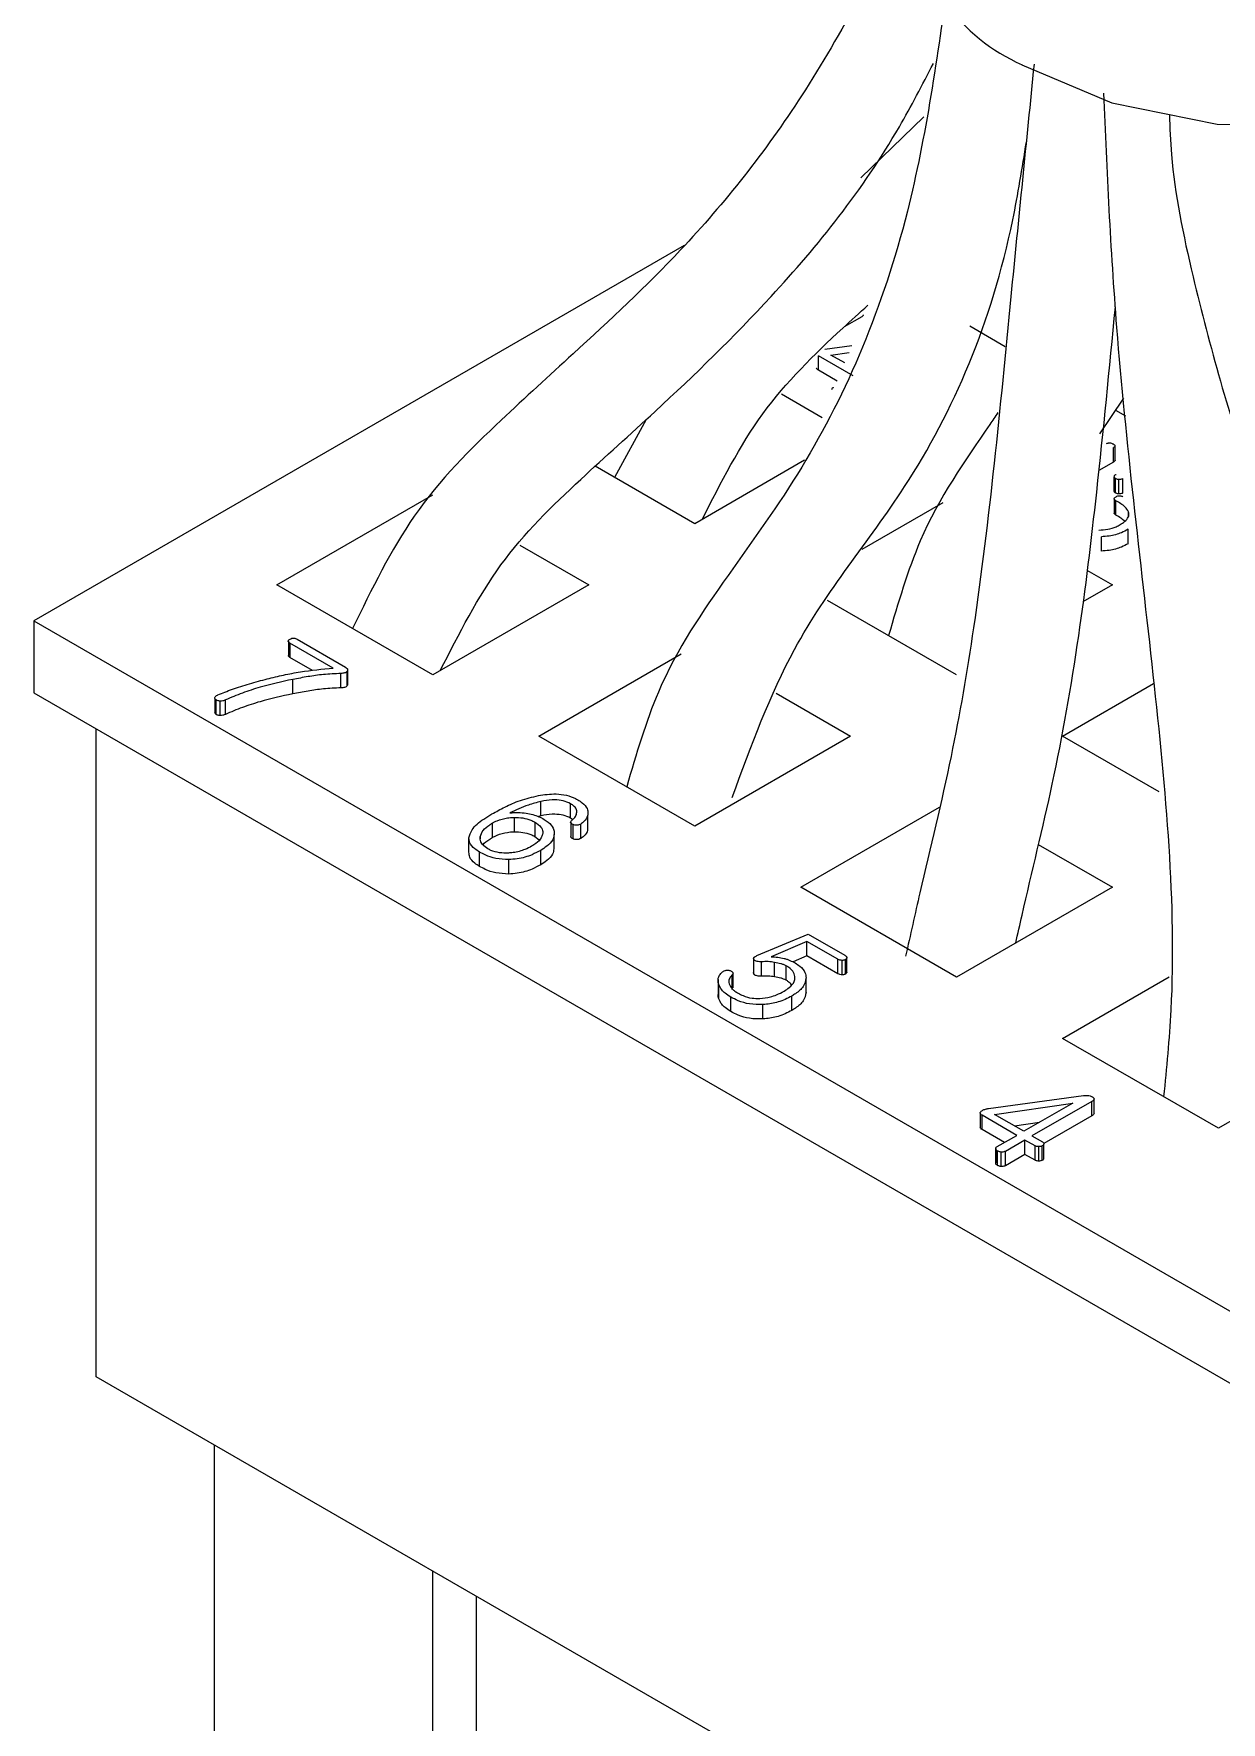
# Model space of a CAD drawing. Header units: millimetres. Extents: x 334 to 3694, y 0 to 2376.
# Drawn here: x 2481.21 to 2489.29, y 1188.96 to 1200.45 of the extents above; entities that cross this region are included whole.
import ezdxf

# ---------------------------------------------------------------- set-up
doc = ezdxf.new("R2010")
doc.units = ezdxf.units.MM
doc.header["$LTSCALE"] = 3
doc.layers.add('1_외형선', color=7, linetype='Continuous', lineweight=25)

msp = doc.modelspace()

# ---------------------------------------------------------------- linework, layer by layer
at = {"layer": '1_외형선'}
for p, q in [((2487.267, 1199.881), (2486.838, 1199.466)), ((2485.635, 1199.005), (2481.21, 1196.45)), ((2486.844, 1198.52), (2486.723, 1198.45)), ((2487.82, 1198.316), (2487.578, 1198.456)), ((2486.592, 1198.298), (2486.776, 1198.324)), ((2486.785, 1198.117), (2486.549, 1198.253)), ((2486.549, 1198.155), (2486.549, 1198.253)), ((2486.634, 1198.259), (2486.757, 1198.277)), ((2486.728, 1198.205), (2486.634, 1198.259)), ((2486.677, 1198.082), (2486.549, 1198.155)), ((2486.298, 1197.995), (2486.575, 1197.835)), ((2488.464, 1197.722), (2488.628, 1197.965)), ((2488.641, 1197.842), (2488.572, 1197.882)), ((2485.377, 1197.82), (2485.161, 1197.426)), ((2488.567, 1197.543), (2488.567, 1197.641)), ((2486.455, 1197.543), (2485.707, 1197.111)), ((2488.557, 1197.531), (2488.457, 1197.473)), ((2488.557, 1197.531), (2488.557, 1197.629)), ((2485.707, 1197.111), (2485.03, 1197.502)), ((2488.561, 1197.333), (2488.561, 1197.431)), ((2488.571, 1197.319), (2488.571, 1197.417)), ((2488.594, 1197.314), (2488.594, 1197.412)), ((2488.62, 1197.32), (2488.62, 1197.418)), ((2482.864, 1196.695), (2483.925, 1197.307)), ((2486.846, 1196.937), (2487.397, 1197.255)), ((2488.562, 1197.281), (2488.562, 1197.183)), ((2488.573, 1197.17), (2488.573, 1197.268)), ((2488.659, 1197.159), (2488.659, 1197.193)), ((2488.656, 1196.975), (2488.656, 1197.073)), ((2484.516, 1196.966), (2484.986, 1196.695)), ((2488.474, 1196.925), (2488.474, 1197.023)), ((2488.376, 1196.795), (2488.549, 1196.695)), ((2483.925, 1196.083), (2482.864, 1196.695)), ((2484.986, 1196.695), (2483.925, 1196.083)), ((2488.549, 1196.695), (2488.349, 1196.579)), ((2487.489, 1196.083), (2486.611, 1196.589)), ((2481.21, 1196.45), (2494.192, 1188.956)), ((2481.21, 1196.45), (2481.21, 1195.96)), ((2482.942, 1196.312), (2482.942, 1196.214)), ((2483.247, 1196.129), (2482.953, 1196.299)), ((2482.953, 1196.299), (2482.953, 1196.201)), ((2483.001, 1196.326), (2483.33, 1196.136)), ((2483.106, 1196.112), (2482.953, 1196.201)), ((2484.646, 1195.666), (2485.615, 1196.226)), ((2482.972, 1195.954), (2482.972, 1196.052)), ((2483.3, 1195.994), (2483.3, 1196.092)), ((2483.343, 1196.01), (2483.343, 1196.108)), ((2483.346, 1196.021), (2483.346, 1196.119)), ((2488.21, 1195.666), (2488.828, 1196.023)), ((2481.21, 1195.96), (2494.192, 1188.466)), ((2482.442, 1195.922), (2482.442, 1195.824)), ((2482.45, 1195.814), (2482.45, 1195.912)), ((2482.514, 1195.814), (2482.514, 1195.912)), ((2486.261, 1195.959), (2486.767, 1195.666)), ((2482.477, 1195.806), (2482.477, 1195.904)), ((2481.634, 1191.306), (2481.634, 1195.715)), ((2485.707, 1195.054), (2484.646, 1195.666)), ((2486.767, 1195.666), (2485.707, 1195.054)), ((2488.868, 1195.287), (2488.21, 1195.666)), ((2484.661, 1195.123), (2484.661, 1195.221)), ((2484.478, 1195.113), (2484.478, 1195.015)), ((2484.661, 1195.123), (2484.643, 1195.118)), ((2484.862, 1195.108), (2484.862, 1195.206)), ((2484.876, 1195.098), (2484.862, 1195.108)), ((2484.979, 1195.03), (2484.979, 1195.128)), ((2486.428, 1194.638), (2487.372, 1195.183)), ((2484.328, 1195.073), (2484.328, 1194.975)), ((2484.618, 1195.081), (2484.618, 1194.983)), ((2484.751, 1194.898), (2484.751, 1194.996)), ((2484.863, 1195.08), (2484.863, 1194.982)), ((2484.88, 1194.966), (2484.88, 1195.064)), ((2484.932, 1194.969), (2484.932, 1195.067)), ((2484.171, 1194.875), (2484.171, 1194.973)), ((2484.243, 1194.779), (2484.243, 1194.877)), ((2484.248, 1194.981), (2484.248, 1194.966)), ((2484.618, 1194.983), (2484.648, 1194.959)), ((2484.659, 1194.79), (2484.659, 1194.888)), ((2488.045, 1194.929), (2488.549, 1194.638)), ((2484.442, 1194.727), (2484.442, 1194.825)), ((2487.489, 1194.025), (2486.428, 1194.638)), ((2488.549, 1194.638), (2487.489, 1194.025)), ((2486.13, 1194.172), (2486.479, 1194.318)), ((2486.479, 1194.318), (2486.729, 1194.174)), ((2486.471, 1194.268), (2486.228, 1194.164)), ((2486.681, 1194.147), (2486.471, 1194.268)), ((2486.471, 1194.17), (2486.471, 1194.268)), ((2486.108, 1194.155), (2486.108, 1194.057)), ((2486.11, 1194.046), (2486.11, 1194.144)), ((2486.162, 1194.032), (2486.162, 1194.13)), ((2486.25, 1194.028), (2486.25, 1194.126)), ((2486.329, 1194.005), (2486.329, 1194.103)), ((2486.471, 1194.17), (2486.376, 1194.129)), ((2486.681, 1194.049), (2486.471, 1194.17)), ((2486.681, 1194.049), (2486.681, 1194.147)), ((2486.71, 1194.041), (2486.71, 1194.139)), ((2486.733, 1194.047), (2486.733, 1194.145)), ((2486.743, 1194.06), (2486.743, 1194.158)), ((2485.866, 1194.01), (2485.866, 1193.912)), ((2485.87, 1193.878), (2485.87, 1193.976)), ((2485.961, 1193.941), (2485.961, 1194.039)), ((2485.968, 1193.952), (2485.968, 1194.05)), ((2486.465, 1193.922), (2486.465, 1194.02)), ((2488.21, 1193.609), (2488.935, 1194.028)), ((2485.952, 1193.792), (2485.952, 1193.89)), ((2486.171, 1193.741), (2486.171, 1193.839)), ((2486.368, 1193.799), (2486.368, 1193.897)), ((2489.271, 1192.997), (2488.21, 1193.609)), ((2490.331, 1193.609), (2489.271, 1192.997)), ((2487.705, 1193.131), (2488.353, 1193.219)), ((2487.748, 1193.091), (2488.279, 1193.169)), ((2488.279, 1193.169), (2487.946, 1192.977)), ((2488.409, 1193.18), (2488.002, 1192.945)), ((2488.409, 1193.082), (2488.409, 1193.18)), ((2488.424, 1193.099), (2488.424, 1193.197)), ((2487.65, 1193.1), (2487.65, 1193.003)), ((2487.899, 1192.949), (2487.662, 1193.086)), ((2487.662, 1192.988), (2487.662, 1193.086)), ((2487.946, 1192.977), (2487.748, 1193.091)), ((2487.883, 1193.013), (2488.052, 1193.038)), ((2488.409, 1193.082), (2488.082, 1192.893)), ((2487.814, 1192.9), (2487.662, 1192.988)), ((2487.765, 1192.872), (2487.899, 1192.949)), ((2488.002, 1192.945), (2488.073, 1192.904)), ((2487.755, 1192.859), (2487.755, 1192.761)), ((2487.755, 1192.759), (2487.755, 1192.857)), ((2487.768, 1192.744), (2487.768, 1192.842)), ((2487.793, 1192.737), (2487.793, 1192.835)), ((2487.954, 1192.917), (2487.821, 1192.84)), ((2487.821, 1192.742), (2487.821, 1192.84)), ((2487.954, 1192.819), (2487.821, 1192.742)), ((2488.023, 1192.878), (2487.954, 1192.917)), ((2487.954, 1192.819), (2487.954, 1192.917)), ((2488.023, 1192.78), (2487.954, 1192.819)), ((2488.023, 1192.78), (2488.023, 1192.878)), ((2488.049, 1192.774), (2488.049, 1192.872)), ((2488.072, 1192.779), (2488.072, 1192.877)), ((2488.083, 1192.792), (2488.083, 1192.89)), ((2487.755, 1192.759), (2487.755, 1192.761)), ((2494.616, 1183.811), (2481.634, 1191.306)), ((2482.44, 1187.093), (2482.44, 1190.841)), ((2483.925, 1186.235), (2483.925, 1189.983)), ((2484.222, 1186.064), (2484.222, 1189.812))]:
    msp.add_line(p, q, dxfattribs=at)
at = {"layer": '1_외형선', "flags": 128}
msp.add_lwpolyline([(2487.934, 1200.235), (2488.546, 1199.975), (2489.263, 1199.83), (2490.023, 1199.813), (2490.757, 1199.927), (2491.401, 1200.16), (2491.896, 1200.493), (2492.2, 1200.895), (2492.287, 1201.276)], dxfattribs=at)
at = {"layer": '1_외형선'}
msp.add_arc((2488.433, 1201.381), 1.25, 184.8256, 246.4945, dxfattribs=at)
for points, knots in [([(2487.187, 1201.382), (2486.949, 1200.916), (2486.496, 1200.032), (2485.696, 1199.022), (2484.971, 1198.349), (2484.344, 1197.78), (2483.782, 1197.225), (2483.509, 1196.665), (2483.379, 1196.398)], [0, 0, 0, 0, 0.241516, 0.457859, 0.626031, 0.734392, 0.873063, 1, 1, 1, 1]), ([(2487.436, 1200.843), (2487.359, 1200.294), (2487.182, 1199.041), (2486.617, 1197.704), (2485.929, 1196.759), (2485.471, 1196.094), (2485.309, 1195.543), (2485.244, 1195.321)], [0, 0, 0, 0, 0.246502, 0.563104, 0.724847, 0.889199, 1, 1, 1, 1]), ([(2483.976, 1196.112), (2484.104, 1196.363), (2484.359, 1196.866), (2484.898, 1197.389), (2485.539, 1197.961), (2486.305, 1198.704), (2486.944, 1199.497), (2487.255, 1200.097), (2487.331, 1200.242)], [0, 0, 0, 0, 0.154518, 0.309937, 0.442477, 0.652996, 0.916011, 1, 1, 1, 1]), ([(2488.016, 1200.238), (2487.963, 1199.712), (2487.834, 1198.428), (2487.684, 1196.829), (2487.455, 1195.491), (2487.275, 1194.767), (2487.174, 1194.312), (2487.142, 1194.168)], [0, 0, 0, 0, 0.252403, 0.615653, 0.762782, 0.924807, 1, 1, 1, 1]), ([(2488.488, 1200.042), (2488.511, 1199.513), (2488.57, 1198.218), (2488.837, 1196.09), (2489.005, 1194.297), (2488.917, 1193.407), (2488.898, 1193.212)], [0, 0, 0, 0, 0.233553, 0.57183, 0.906008, 1, 1, 1, 1]), ([(2488.937, 1199.895), (2488.94, 1199.805), (2488.953, 1199.453), (2489.128, 1198.603), (2489.453, 1197.482), (2489.841, 1196.38), (2490.169, 1195.43), (2490.495, 1194.413), (2490.748, 1193.414), (2490.889, 1192.588), (2490.899, 1192.207), (2490.903, 1192.054)], [0, 0, 0, 0, 0.0366, 0.142814, 0.320492, 0.456093, 0.554542, 0.676671, 0.839426, 0.935448, 1, 1, 1, 1]), ([(2485.962, 1195.249), (2486.091, 1195.599), (2486.389, 1196.41), (2487.276, 1197.43), (2487.792, 1198.63), (2487.935, 1199.531), (2487.964, 1199.709)], [0, 0, 0, 0, 0.220471, 0.510006, 0.902856, 1, 1, 1, 1]), ([(2485.758, 1197.141), (2485.886, 1197.392), (2486.142, 1197.895), (2486.572, 1198.313), (2486.828, 1198.546), (2486.885, 1198.598)], [0, 0, 0, 0, 0.435525, 0.873586, 1, 1, 1, 1]), ([(2487.891, 1194.258), (2487.906, 1194.321), (2487.986, 1194.683), (2488.156, 1195.357), (2488.325, 1196.32), (2488.456, 1197.412), (2488.529, 1198.166), (2488.57, 1198.587)], [0, 0, 0, 0, 0.0456128, 0.2627835, 0.4987484, 0.7196622, 1, 1, 1, 1]), ([(2486.854, 1198.532), (2486.854, 1198.531), (2486.854, 1198.529), (2486.851, 1198.525), (2486.846, 1198.522), (2486.844, 1198.52)], [0, 0, 0, 0, 0.153963, 0.46666, 1, 1, 1, 1]), ([(2486.549, 1198.155), (2486.545, 1198.158), (2486.54, 1198.162), (2486.536, 1198.167), (2486.536, 1198.17), (2486.537, 1198.17)], [0, 0, 0, 0, 0.547009, 0.916492, 1, 1, 1, 1]), ([(2486.641, 1198.025), (2486.641, 1198.027), (2486.641, 1198.032), (2486.647, 1198.037), (2486.651, 1198.039), (2486.652, 1198.04)], [0, 0, 0, 0, 0.4485596, 0.8631336, 1, 1, 1, 1]), ([(2487.769, 1197.867), (2487.751, 1197.84), (2487.563, 1197.564), (2487.252, 1197.124), (2487.091, 1196.572), (2487.026, 1196.35)], [0, 0, 0, 0, 0.059292, 0.621188, 1, 1, 1, 1]), ([(2488.509, 1197.656), (2488.512, 1197.658), (2488.518, 1197.66), (2488.528, 1197.661), (2488.538, 1197.661), (2488.547, 1197.658), (2488.552, 1197.655), (2488.554, 1197.654)], [0, 0, 0, 0, 0.2458438, 0.4153728, 0.5853613, 0.8118568, 1, 1, 1, 1]), ([(2488.554, 1197.654), (2488.558, 1197.652), (2488.563, 1197.649), (2488.567, 1197.643), (2488.567, 1197.639), (2488.564, 1197.634), (2488.56, 1197.631), (2488.557, 1197.629)], [0, 0, 0, 0, 0.306176, 0.454042, 0.602385, 0.749345, 1, 1, 1, 1]), ([(2488.567, 1197.543), (2488.567, 1197.542), (2488.567, 1197.54), (2488.564, 1197.536), (2488.559, 1197.533), (2488.557, 1197.531)], [0, 0, 0, 0, 0.153963, 0.46666, 1, 1, 1, 1]), ([(2488.561, 1197.431), (2488.562, 1197.434), (2488.563, 1197.438), (2488.569, 1197.443), (2488.573, 1197.446), (2488.575, 1197.447)], [0, 0, 0, 0, 0.438794, 0.715138, 1, 1, 1, 1]), ([(2488.571, 1197.417), (2488.57, 1197.418), (2488.566, 1197.421), (2488.562, 1197.425), (2488.562, 1197.429), (2488.561, 1197.431)], [0, 0, 0, 0, 0.255398, 0.6368, 1, 1, 1, 1]), ([(2488.594, 1197.412), (2488.59, 1197.412), (2488.583, 1197.413), (2488.576, 1197.415), (2488.572, 1197.417), (2488.571, 1197.417)], [0, 0, 0, 0, 0.436065, 0.856638, 1, 1, 1, 1]), ([(2488.62, 1197.418), (2488.618, 1197.417), (2488.614, 1197.415), (2488.605, 1197.412), (2488.598, 1197.412), (2488.594, 1197.412)], [0, 0, 0, 0, 0.247453, 0.622764, 1, 1, 1, 1]), ([(2488.571, 1197.319), (2488.57, 1197.32), (2488.566, 1197.323), (2488.562, 1197.327), (2488.562, 1197.331), (2488.561, 1197.333)], [0, 0, 0, 0, 0.255398, 0.6368, 1, 1, 1, 1]), ([(2488.573, 1197.268), (2488.57, 1197.27), (2488.565, 1197.273), (2488.561, 1197.279), (2488.562, 1197.284), (2488.566, 1197.29), (2488.571, 1197.294), (2488.574, 1197.295)], [0, 0, 0, 0, 0.260518, 0.417811, 0.575884, 0.765748, 1, 1, 1, 1]), ([(2488.594, 1197.314), (2488.59, 1197.314), (2488.583, 1197.315), (2488.576, 1197.317), (2488.572, 1197.319), (2488.571, 1197.319)], [0, 0, 0, 0, 0.436065, 0.856638, 1, 1, 1, 1]), ([(2488.574, 1197.295), (2488.578, 1197.297), (2488.583, 1197.3), (2488.593, 1197.302), (2488.602, 1197.302), (2488.612, 1197.3), (2488.618, 1197.297), (2488.621, 1197.295)], [0, 0, 0, 0, 0.271639, 0.429137, 0.55805, 0.762822, 1, 1, 1, 1]), ([(2488.62, 1197.32), (2488.618, 1197.319), (2488.614, 1197.317), (2488.605, 1197.314), (2488.598, 1197.314), (2488.594, 1197.314)], [0, 0, 0, 0, 0.247453, 0.622764, 1, 1, 1, 1]), ([(2488.573, 1197.17), (2488.57, 1197.172), (2488.565, 1197.175), (2488.562, 1197.18), (2488.562, 1197.183), (2488.562, 1197.183)], [0, 0, 0, 0, 0.53574, 0.859203, 1, 1, 1, 1]), ([(2488.659, 1197.193), (2488.652, 1197.204), (2488.639, 1197.224), (2488.607, 1197.248), (2488.584, 1197.261), (2488.573, 1197.268)], [0, 0, 0, 0, 0.385988, 0.690584, 1, 1, 1, 1]), ([(2488.601, 1197.105), (2488.612, 1197.112), (2488.636, 1197.127), (2488.66, 1197.154), (2488.663, 1197.178), (2488.659, 1197.19), (2488.659, 1197.193)], [0, 0, 0, 0, 0.27626, 0.630867, 0.922757, 1, 1, 1, 1]), ([(2488.457, 1197.068), (2488.477, 1197.069), (2488.52, 1197.071), (2488.568, 1197.087), (2488.592, 1197.1), (2488.601, 1197.105)], [0, 0, 0, 0, 0.373916, 0.776672, 1, 1, 1, 1]), ([(2488.656, 1197.073), (2488.641, 1197.065), (2488.604, 1197.045), (2488.54, 1197.027), (2488.492, 1197.024), (2488.474, 1197.023)], [0, 0, 0, 0, 0.292866, 0.740456, 1, 1, 1, 1]), ([(2488.633, 1197.128), (2488.625, 1197.135), (2488.607, 1197.15), (2488.585, 1197.163), (2488.573, 1197.17)], [0, 0, 0, 0, 0.4850562, 1, 1, 1, 1]), ([(2488.656, 1196.975), (2488.641, 1196.967), (2488.604, 1196.947), (2488.54, 1196.929), (2488.492, 1196.926), (2488.474, 1196.925)], [0, 0, 0, 0, 0.2928665, 0.7404558, 1, 1, 1, 1]), ([(2482.953, 1196.299), (2482.95, 1196.301), (2482.945, 1196.304), (2482.941, 1196.31), (2482.942, 1196.315), (2482.946, 1196.321), (2482.951, 1196.325), (2482.954, 1196.326)], [0, 0, 0, 0, 0.260518, 0.417811, 0.575884, 0.765748, 1, 1, 1, 1]), ([(2482.954, 1196.326), (2482.958, 1196.328), (2482.963, 1196.331), (2482.973, 1196.333), (2482.982, 1196.333), (2482.992, 1196.331), (2482.998, 1196.328), (2483.001, 1196.326)], [0, 0, 0, 0, 0.271639, 0.429137, 0.55805, 0.762822, 1, 1, 1, 1]), ([(2482.953, 1196.201), (2482.95, 1196.203), (2482.945, 1196.206), (2482.942, 1196.211), (2482.942, 1196.214), (2482.942, 1196.214)], [0, 0, 0, 0, 0.53574, 0.859203, 1, 1, 1, 1]), ([(2483.33, 1196.136), (2483.334, 1196.133), (2483.342, 1196.128), (2483.346, 1196.12), (2483.345, 1196.113), (2483.344, 1196.109), (2483.343, 1196.108)], [0, 0, 0, 0, 0.382386, 0.630225, 0.87977, 1, 1, 1, 1]), ([(2482.462, 1195.946), (2482.494, 1195.959), (2482.563, 1195.987), (2482.677, 1196.023), (2482.758, 1196.045), (2482.798, 1196.055)], [0, 0, 0, 0, 0.310365, 0.654347, 1, 1, 1, 1]), ([(2482.972, 1196.052), (2482.897, 1196.035), (2482.779, 1196.009), (2482.627, 1195.96), (2482.552, 1195.928), (2482.514, 1195.912)], [0, 0, 0, 0, 0.4615869, 0.7295445, 1, 1, 1, 1]), ([(2482.798, 1196.055), (2482.835, 1196.064), (2482.909, 1196.082), (2483.057, 1196.111), (2483.172, 1196.122), (2483.247, 1196.129)], [0, 0, 0, 0, 0.2563772, 0.5128605, 1, 1, 1, 1]), ([(2483.3, 1196.092), (2483.26, 1196.09), (2483.184, 1196.087), (2483.075, 1196.071), (2483.007, 1196.058), (2482.972, 1196.052)], [0, 0, 0, 0, 0.357815, 0.677946, 1, 1, 1, 1]), ([(2483.343, 1196.108), (2483.341, 1196.105), (2483.337, 1196.1), (2483.325, 1196.095), (2483.313, 1196.093), (2483.304, 1196.092), (2483.3, 1196.092)], [0, 0, 0, 0, 0.290201, 0.534094, 0.776631, 1, 1, 1, 1]), ([(2483.345, 1196.021), (2483.345, 1196.019), (2483.345, 1196.015), (2483.344, 1196.011), (2483.343, 1196.01)], [0, 0, 0, 0, 0.667968, 1, 1, 1, 1]), ([(2482.45, 1195.912), (2482.449, 1195.913), (2482.445, 1195.916), (2482.441, 1195.921), (2482.442, 1195.926), (2482.442, 1195.928)], [0, 0, 0, 0, 0.254205, 0.616821, 1, 1, 1, 1]), ([(2482.442, 1195.928), (2482.444, 1195.931), (2482.446, 1195.938), (2482.456, 1195.943), (2482.461, 1195.945), (2482.462, 1195.946)], [0, 0, 0, 0, 0.481511, 0.921406, 1, 1, 1, 1]), ([(2482.477, 1195.904), (2482.474, 1195.904), (2482.468, 1195.905), (2482.458, 1195.907), (2482.453, 1195.91), (2482.45, 1195.912)], [0, 0, 0, 0, 0.252923, 0.629574, 1, 1, 1, 1]), ([(2482.514, 1195.912), (2482.511, 1195.911), (2482.506, 1195.908), (2482.494, 1195.905), (2482.484, 1195.904), (2482.478, 1195.904), (2482.477, 1195.904)], [0, 0, 0, 0, 0.252427, 0.503971, 0.933691, 1, 1, 1, 1]), ([(2482.972, 1195.954), (2482.897, 1195.937), (2482.779, 1195.911), (2482.627, 1195.862), (2482.552, 1195.83), (2482.514, 1195.814)], [0, 0, 0, 0, 0.4615869, 0.7295445, 1, 1, 1, 1]), ([(2483.3, 1195.994), (2483.26, 1195.992), (2483.184, 1195.989), (2483.075, 1195.973), (2483.007, 1195.96), (2482.972, 1195.954)], [0, 0, 0, 0, 0.357815, 0.677946, 1, 1, 1, 1]), ([(2483.343, 1196.01), (2483.341, 1196.008), (2483.337, 1196.002), (2483.325, 1195.997), (2483.313, 1195.995), (2483.304, 1195.994), (2483.3, 1195.994)], [0, 0, 0, 0, 0.290201, 0.534094, 0.776631, 1, 1, 1, 1]), ([(2482.45, 1195.814), (2482.449, 1195.815), (2482.445, 1195.818), (2482.442, 1195.821), (2482.442, 1195.824), (2482.442, 1195.824)], [0, 0, 0, 0, 0.374395, 0.908459, 1, 1, 1, 1]), ([(2482.477, 1195.806), (2482.474, 1195.806), (2482.468, 1195.807), (2482.458, 1195.809), (2482.453, 1195.812), (2482.45, 1195.814)], [0, 0, 0, 0, 0.2529231, 0.6295744, 1, 1, 1, 1]), ([(2482.514, 1195.814), (2482.511, 1195.813), (2482.506, 1195.81), (2482.494, 1195.807), (2482.484, 1195.806), (2482.478, 1195.806), (2482.477, 1195.806)], [0, 0, 0, 0, 0.252427, 0.503971, 0.933691, 1, 1, 1, 1]), ([(2484.327, 1195.136), (2484.356, 1195.152), (2484.416, 1195.185), (2484.519, 1195.231), (2484.602, 1195.251), (2484.643, 1195.261)], [0, 0, 0, 0, 0.310581, 0.650056, 1, 1, 1, 1]), ([(2484.661, 1195.221), (2484.632, 1195.214), (2484.579, 1195.2), (2484.51, 1195.172), (2484.47, 1195.153), (2484.45, 1195.143)], [0, 0, 0, 0, 0.382565, 0.689919, 1, 1, 1, 1]), ([(2484.643, 1195.261), (2484.683, 1195.267), (2484.747, 1195.277), (2484.835, 1195.265), (2484.883, 1195.248), (2484.906, 1195.236), (2484.911, 1195.233)], [0, 0, 0, 0, 0.422715, 0.672976, 0.923085, 1, 1, 1, 1]), ([(2484.862, 1195.206), (2484.846, 1195.214), (2484.815, 1195.228), (2484.749, 1195.234), (2484.698, 1195.229), (2484.668, 1195.223), (2484.661, 1195.221)], [0, 0, 0, 0, 0.283313, 0.554657, 0.900997, 1, 1, 1, 1]), ([(2484.911, 1195.233), (2484.922, 1195.226), (2484.949, 1195.208), (2484.972, 1195.182), (2484.978, 1195.162), (2484.98, 1195.157)], [0, 0, 0, 0, 0.320339, 0.816132, 1, 1, 1, 1]), ([(2484.171, 1194.973), (2484.176, 1194.992), (2484.189, 1195.039), (2484.255, 1195.093), (2484.308, 1195.125), (2484.327, 1195.136)], [0, 0, 0, 0, 0.29747, 0.752413, 1, 1, 1, 1]), ([(2484.328, 1195.073), (2484.339, 1195.079), (2484.369, 1195.094), (2484.422, 1195.109), (2484.462, 1195.112), (2484.478, 1195.113)], [0, 0, 0, 0, 0.275936, 0.727277, 1, 1, 1, 1]), ([(2484.45, 1195.143), (2484.459, 1195.144), (2484.478, 1195.146), (2484.515, 1195.147), (2484.542, 1195.144), (2484.56, 1195.142)], [0, 0, 0, 0, 0.2511542, 0.5028539, 1, 1, 1, 1]), ([(2484.478, 1195.113), (2484.498, 1195.112), (2484.538, 1195.111), (2484.586, 1195.098), (2484.61, 1195.086), (2484.618, 1195.081)], [0, 0, 0, 0, 0.390265, 0.776157, 1, 1, 1, 1]), ([(2484.56, 1195.142), (2484.576, 1195.139), (2484.606, 1195.133), (2484.647, 1195.118), (2484.67, 1195.106), (2484.682, 1195.099)], [0, 0, 0, 0, 0.348575, 0.669949, 1, 1, 1, 1]), ([(2484.862, 1195.108), (2484.846, 1195.116), (2484.815, 1195.13), (2484.749, 1195.136), (2484.698, 1195.131), (2484.668, 1195.125), (2484.661, 1195.123)], [0, 0, 0, 0, 0.283313, 0.554657, 0.900997, 1, 1, 1, 1]), ([(2484.905, 1195.148), (2484.905, 1195.154), (2484.904, 1195.167), (2484.89, 1195.188), (2484.871, 1195.2), (2484.862, 1195.206)], [0, 0, 0, 0, 0.251752, 0.641708, 1, 1, 1, 1]), ([(2484.871, 1195.094), (2484.876, 1195.098), (2484.885, 1195.106), (2484.9, 1195.124), (2484.903, 1195.138), (2484.905, 1195.148)], [0, 0, 0, 0, 0.252106, 0.504794, 1, 1, 1, 1]), ([(2484.98, 1195.157), (2484.98, 1195.145), (2484.982, 1195.12), (2484.96, 1195.089), (2484.939, 1195.072), (2484.932, 1195.067)], [0, 0, 0, 0, 0.361612, 0.788052, 1, 1, 1, 1]), ([(2484.248, 1194.981), (2484.253, 1194.996), (2484.262, 1195.026), (2484.299, 1195.055), (2484.322, 1195.069), (2484.328, 1195.073)], [0, 0, 0, 0, 0.432643, 0.874165, 1, 1, 1, 1]), ([(2484.328, 1194.975), (2484.339, 1194.981), (2484.369, 1194.996), (2484.422, 1195.011), (2484.462, 1195.014), (2484.478, 1195.015)], [0, 0, 0, 0, 0.275936, 0.727277, 1, 1, 1, 1]), ([(2484.478, 1195.015), (2484.498, 1195.014), (2484.538, 1195.013), (2484.586, 1195), (2484.61, 1194.988), (2484.618, 1194.983)], [0, 0, 0, 0, 0.390265, 0.776157, 1, 1, 1, 1]), ([(2484.672, 1194.997), (2484.669, 1194.989), (2484.662, 1194.967), (2484.635, 1194.94), (2484.607, 1194.923), (2484.597, 1194.917)], [0, 0, 0, 0, 0.247108, 0.722341, 1, 1, 1, 1]), ([(2484.618, 1195.081), (2484.634, 1195.07), (2484.662, 1195.051), (2484.675, 1195.02), (2484.673, 1195.003), (2484.672, 1194.997)], [0, 0, 0, 0, 0.461822, 0.782943, 1, 1, 1, 1]), ([(2484.751, 1195.013), (2484.75, 1194.995), (2484.748, 1194.961), (2484.707, 1194.919), (2484.673, 1194.897), (2484.659, 1194.888)], [0, 0, 0, 0, 0.377443, 0.735651, 1, 1, 1, 1]), ([(2484.682, 1195.099), (2484.692, 1195.093), (2484.719, 1195.076), (2484.744, 1195.045), (2484.749, 1195.022), (2484.751, 1195.013)], [0, 0, 0, 0, 0.26753, 0.728687, 1, 1, 1, 1]), ([(2484.88, 1195.064), (2484.876, 1195.066), (2484.869, 1195.069), (2484.863, 1195.076), (2484.862, 1195.081), (2484.865, 1195.088), (2484.869, 1195.092), (2484.871, 1195.094)], [0, 0, 0, 0, 0.283621, 0.443271, 0.604865, 0.796165, 1, 1, 1, 1]), ([(2484.932, 1195.067), (2484.928, 1195.065), (2484.921, 1195.061), (2484.908, 1195.059), (2484.896, 1195.059), (2484.887, 1195.062), (2484.882, 1195.063), (2484.88, 1195.064)], [0, 0, 0, 0, 0.3013, 0.475375, 0.687659, 0.899977, 1, 1, 1, 1]), ([(2484.978, 1195.03), (2484.978, 1195.028), (2484.978, 1195.012), (2484.959, 1194.991), (2484.939, 1194.974), (2484.932, 1194.969)], [0, 0, 0, 0, 0.0856919, 0.6964448, 1, 1, 1, 1]), ([(2484.243, 1194.877), (2484.232, 1194.884), (2484.202, 1194.902), (2484.174, 1194.936), (2484.172, 1194.962), (2484.171, 1194.973)], [0, 0, 0, 0, 0.277912, 0.693855, 1, 1, 1, 1]), ([(2484.243, 1194.779), (2484.232, 1194.786), (2484.202, 1194.804), (2484.174, 1194.838), (2484.172, 1194.864), (2484.171, 1194.875)], [0, 0, 0, 0, 0.277912, 0.693855, 1, 1, 1, 1]), ([(2484.442, 1194.825), (2484.412, 1194.827), (2484.354, 1194.83), (2484.288, 1194.852), (2484.256, 1194.87), (2484.243, 1194.877)], [0, 0, 0, 0, 0.397503, 0.772557, 1, 1, 1, 1]), ([(2484.299, 1194.899), (2484.286, 1194.908), (2484.259, 1194.927), (2484.246, 1194.957), (2484.247, 1194.975), (2484.248, 1194.981)], [0, 0, 0, 0, 0.390587, 0.823663, 1, 1, 1, 1]), ([(2484.267, 1194.925), (2484.267, 1194.925), (2484.274, 1194.941), (2484.299, 1194.957), (2484.323, 1194.971), (2484.328, 1194.975)], [0, 0, 0, 0, 0.025953, 0.783964, 1, 1, 1, 1]), ([(2484.439, 1194.87), (2484.419, 1194.87), (2484.377, 1194.87), (2484.329, 1194.883), (2484.306, 1194.895), (2484.299, 1194.899)], [0, 0, 0, 0, 0.395718, 0.816299, 1, 1, 1, 1]), ([(2484.597, 1194.917), (2484.583, 1194.909), (2484.546, 1194.89), (2484.49, 1194.874), (2484.45, 1194.871), (2484.439, 1194.87)], [0, 0, 0, 0, 0.3321696, 0.8192957, 1, 1, 1, 1]), ([(2484.659, 1194.888), (2484.64, 1194.878), (2484.593, 1194.853), (2484.518, 1194.83), (2484.461, 1194.827), (2484.442, 1194.825)], [0, 0, 0, 0, 0.3116759, 0.7725261, 1, 1, 1, 1]), ([(2484.748, 1194.898), (2484.746, 1194.886), (2484.744, 1194.857), (2484.707, 1194.821), (2484.673, 1194.799), (2484.659, 1194.79)], [0, 0, 0, 0, 0.289312, 0.698229, 1, 1, 1, 1]), ([(2484.88, 1194.966), (2484.876, 1194.968), (2484.869, 1194.971), (2484.863, 1194.977), (2484.863, 1194.98), (2484.863, 1194.982)], [0, 0, 0, 0, 0.4993339, 0.7804073, 1, 1, 1, 1]), ([(2484.932, 1194.969), (2484.928, 1194.967), (2484.921, 1194.963), (2484.908, 1194.961), (2484.896, 1194.961), (2484.887, 1194.964), (2484.882, 1194.966), (2484.88, 1194.966)], [0, 0, 0, 0, 0.3013, 0.475375, 0.687659, 0.899977, 1, 1, 1, 1]), ([(2484.442, 1194.727), (2484.412, 1194.729), (2484.354, 1194.732), (2484.288, 1194.754), (2484.256, 1194.772), (2484.243, 1194.779)], [0, 0, 0, 0, 0.397503, 0.772557, 1, 1, 1, 1]), ([(2484.659, 1194.79), (2484.64, 1194.78), (2484.593, 1194.755), (2484.518, 1194.732), (2484.461, 1194.729), (2484.442, 1194.727)], [0, 0, 0, 0, 0.3116759, 0.7725261, 1, 1, 1, 1]), ([(2485.897, 1194.062), (2485.899, 1194.063), (2485.903, 1194.067), (2485.912, 1194.071), (2485.919, 1194.072), (2485.922, 1194.072)], [0, 0, 0, 0, 0.303366, 0.711719, 1, 1, 1, 1]), ([(2485.922, 1194.072), (2485.924, 1194.073), (2485.93, 1194.073), (2485.94, 1194.073), (2485.946, 1194.071), (2485.949, 1194.07)], [0, 0, 0, 0, 0.252617, 0.652024, 1, 1, 1, 1]), ([(2485.949, 1194.07), (2485.952, 1194.069), (2485.957, 1194.067), (2485.963, 1194.063), (2485.965, 1194.059), (2485.966, 1194.058)], [0, 0, 0, 0, 0.304631, 0.708546, 1, 1, 1, 1]), ([(2486.11, 1194.144), (2486.109, 1194.146), (2486.106, 1194.151), (2486.108, 1194.157), (2486.113, 1194.164), (2486.122, 1194.168), (2486.128, 1194.171), (2486.13, 1194.172)], [0, 0, 0, 0, 0.231543, 0.410077, 0.589049, 0.888968, 1, 1, 1, 1]), ([(2486.162, 1194.13), (2486.157, 1194.13), (2486.147, 1194.13), (2486.132, 1194.132), (2486.12, 1194.135), (2486.114, 1194.14), (2486.111, 1194.143), (2486.11, 1194.144)], [0, 0, 0, 0, 0.256896, 0.516598, 0.709618, 0.903647, 1, 1, 1, 1]), ([(2486.25, 1194.126), (2486.243, 1194.127), (2486.229, 1194.129), (2486.199, 1194.132), (2486.177, 1194.131), (2486.162, 1194.13)], [0, 0, 0, 0, 0.251073, 0.502382, 1, 1, 1, 1]), ([(2486.228, 1194.164), (2486.235, 1194.164), (2486.25, 1194.163), (2486.28, 1194.16), (2486.301, 1194.156), (2486.315, 1194.153)], [0, 0, 0, 0, 0.250667, 0.50164, 1, 1, 1, 1]), ([(2486.329, 1194.103), (2486.324, 1194.106), (2486.312, 1194.111), (2486.286, 1194.119), (2486.265, 1194.123), (2486.25, 1194.126)], [0, 0, 0, 0, 0.25175, 0.504109, 1, 1, 1, 1]), ([(2486.315, 1194.153), (2486.322, 1194.151), (2486.336, 1194.147), (2486.362, 1194.137), (2486.379, 1194.128), (2486.391, 1194.122)], [0, 0, 0, 0, 0.250662, 0.501629, 1, 1, 1, 1]), ([(2486.389, 1194.022), (2486.388, 1194.034), (2486.384, 1194.059), (2486.356, 1194.086), (2486.335, 1194.099), (2486.329, 1194.103)], [0, 0, 0, 0, 0.388419, 0.849049, 1, 1, 1, 1]), ([(2486.391, 1194.122), (2486.402, 1194.115), (2486.431, 1194.096), (2486.46, 1194.061), (2486.464, 1194.032), (2486.465, 1194.02)], [0, 0, 0, 0, 0.250376, 0.669643, 1, 1, 1, 1]), ([(2486.71, 1194.139), (2486.705, 1194.14), (2486.695, 1194.14), (2486.686, 1194.144), (2486.682, 1194.146), (2486.681, 1194.147)], [0, 0, 0, 0, 0.472812, 0.92609, 1, 1, 1, 1]), ([(2486.733, 1194.145), (2486.731, 1194.144), (2486.727, 1194.142), (2486.72, 1194.14), (2486.713, 1194.139), (2486.71, 1194.139)], [0, 0, 0, 0, 0.249149, 0.609529, 1, 1, 1, 1]), ([(2486.729, 1194.174), (2486.732, 1194.172), (2486.737, 1194.169), (2486.741, 1194.163), (2486.742, 1194.16), (2486.743, 1194.158)], [0, 0, 0, 0, 0.491645, 0.740618, 1, 1, 1, 1]), ([(2486.743, 1194.158), (2486.742, 1194.157), (2486.742, 1194.154), (2486.739, 1194.149), (2486.735, 1194.146), (2486.733, 1194.145)], [0, 0, 0, 0, 0.252958, 0.62814, 1, 1, 1, 1]), ([(2485.87, 1193.976), (2485.868, 1193.984), (2485.863, 1194.004), (2485.87, 1194.035), (2485.889, 1194.054), (2485.897, 1194.062)], [0, 0, 0, 0, 0.263294, 0.700083, 1, 1, 1, 1]), ([(2485.952, 1193.89), (2485.939, 1193.899), (2485.915, 1193.914), (2485.886, 1193.942), (2485.876, 1193.963), (2485.87, 1193.976)], [0, 0, 0, 0, 0.348016, 0.60627, 1, 1, 1, 1]), ([(2485.961, 1194.039), (2485.957, 1194.035), (2485.945, 1194.022), (2485.937, 1194.001), (2485.94, 1193.986), (2485.941, 1193.979)], [0, 0, 0, 0, 0.252378, 0.692427, 1, 1, 1, 1]), ([(2485.941, 1193.979), (2485.947, 1193.968), (2485.955, 1193.95), (2485.98, 1193.93), (2485.995, 1193.92), (2486.003, 1193.916)], [0, 0, 0, 0, 0.474215, 0.734429, 1, 1, 1, 1]), ([(2485.966, 1194.058), (2485.967, 1194.055), (2485.969, 1194.05), (2485.965, 1194.044), (2485.962, 1194.04), (2485.961, 1194.039)], [0, 0, 0, 0, 0.4162031, 0.8063273, 1, 1, 1, 1]), ([(2486.11, 1194.046), (2486.109, 1194.048), (2486.106, 1194.052), (2486.108, 1194.056), (2486.108, 1194.057)], [0, 0, 0, 0, 0.672631, 1, 1, 1, 1]), ([(2486.162, 1194.032), (2486.157, 1194.032), (2486.147, 1194.032), (2486.132, 1194.034), (2486.12, 1194.037), (2486.114, 1194.042), (2486.111, 1194.045), (2486.11, 1194.046)], [0, 0, 0, 0, 0.256896, 0.516598, 0.709618, 0.903647, 1, 1, 1, 1]), ([(2486.25, 1194.028), (2486.243, 1194.029), (2486.229, 1194.031), (2486.199, 1194.034), (2486.177, 1194.033), (2486.162, 1194.032)], [0, 0, 0, 0, 0.251073, 0.502382, 1, 1, 1, 1]), ([(2486.329, 1194.005), (2486.324, 1194.008), (2486.312, 1194.013), (2486.286, 1194.022), (2486.265, 1194.025), (2486.25, 1194.028)], [0, 0, 0, 0, 0.25175, 0.504109, 1, 1, 1, 1]), ([(2486.315, 1193.93), (2486.327, 1193.938), (2486.357, 1193.957), (2486.385, 1193.99), (2486.388, 1194.013), (2486.389, 1194.022)], [0, 0, 0, 0, 0.305416, 0.754436, 1, 1, 1, 1]), ([(2486.365, 1193.974), (2486.359, 1193.981), (2486.35, 1193.992), (2486.335, 1194.001), (2486.329, 1194.005)], [0, 0, 0, 0, 0.6391137, 1, 1, 1, 1]), ([(2486.465, 1194.02), (2486.461, 1194), (2486.453, 1193.961), (2486.407, 1193.921), (2486.376, 1193.902), (2486.368, 1193.897)], [0, 0, 0, 0, 0.433476, 0.845416, 1, 1, 1, 1]), ([(2486.71, 1194.041), (2486.705, 1194.042), (2486.695, 1194.042), (2486.686, 1194.046), (2486.682, 1194.048), (2486.681, 1194.049)], [0, 0, 0, 0, 0.472812, 0.92609, 1, 1, 1, 1]), ([(2486.733, 1194.047), (2486.731, 1194.046), (2486.727, 1194.044), (2486.72, 1194.042), (2486.713, 1194.041), (2486.71, 1194.041)], [0, 0, 0, 0, 0.249149, 0.609529, 1, 1, 1, 1]), ([(2486.743, 1194.06), (2486.742, 1194.059), (2486.742, 1194.056), (2486.739, 1194.051), (2486.735, 1194.048), (2486.733, 1194.047)], [0, 0, 0, 0, 0.252958, 0.62814, 1, 1, 1, 1]), ([(2485.87, 1193.878), (2485.868, 1193.886), (2485.864, 1193.897), (2485.867, 1193.908), (2485.868, 1193.912)], [0, 0, 0, 0, 0.696367, 1, 1, 1, 1]), ([(2485.952, 1193.792), (2485.939, 1193.801), (2485.915, 1193.816), (2485.886, 1193.844), (2485.876, 1193.865), (2485.87, 1193.878)], [0, 0, 0, 0, 0.348016, 0.60627, 1, 1, 1, 1]), ([(2486.171, 1193.839), (2486.14, 1193.839), (2486.081, 1193.839), (2486.006, 1193.862), (2485.969, 1193.881), (2485.952, 1193.89)], [0, 0, 0, 0, 0.373327, 0.724414, 1, 1, 1, 1]), ([(2486.003, 1193.916), (2486.014, 1193.91), (2486.041, 1193.896), (2486.092, 1193.881), (2486.133, 1193.88), (2486.151, 1193.88)], [0, 0, 0, 0, 0.26461, 0.671037, 1, 1, 1, 1]), ([(2486.151, 1193.88), (2486.175, 1193.883), (2486.215, 1193.887), (2486.27, 1193.907), (2486.298, 1193.922), (2486.315, 1193.93)], [0, 0, 0, 0, 0.390308, 0.641871, 1, 1, 1, 1]), ([(2486.368, 1193.897), (2486.353, 1193.889), (2486.324, 1193.874), (2486.265, 1193.852), (2486.211, 1193.842), (2486.176, 1193.839), (2486.171, 1193.839)], [0, 0, 0, 0, 0.266972, 0.52204, 0.938387, 1, 1, 1, 1]), ([(2486.465, 1193.922), (2486.461, 1193.902), (2486.453, 1193.863), (2486.407, 1193.823), (2486.376, 1193.804), (2486.368, 1193.799)], [0, 0, 0, 0, 0.433476, 0.845416, 1, 1, 1, 1]), ([(2486.171, 1193.741), (2486.14, 1193.741), (2486.081, 1193.741), (2486.006, 1193.764), (2485.969, 1193.783), (2485.952, 1193.792)], [0, 0, 0, 0, 0.3733275, 0.7244143, 1, 1, 1, 1]), ([(2486.368, 1193.799), (2486.353, 1193.791), (2486.324, 1193.776), (2486.265, 1193.754), (2486.211, 1193.744), (2486.176, 1193.741), (2486.171, 1193.741)], [0, 0, 0, 0, 0.266972, 0.52204, 0.938387, 1, 1, 1, 1]), ([(2488.353, 1193.219), (2488.359, 1193.22), (2488.371, 1193.221), (2488.39, 1193.22), (2488.405, 1193.215), (2488.412, 1193.211), (2488.415, 1193.21)], [0, 0, 0, 0, 0.247702, 0.552663, 0.858453, 1, 1, 1, 1]), ([(2488.415, 1193.21), (2488.417, 1193.208), (2488.422, 1193.204), (2488.425, 1193.198), (2488.423, 1193.191), (2488.418, 1193.185), (2488.412, 1193.182), (2488.409, 1193.18)], [0, 0, 0, 0, 0.248302, 0.409645, 0.572334, 0.81864, 1, 1, 1, 1]), ([(2487.662, 1193.086), (2487.659, 1193.088), (2487.653, 1193.092), (2487.649, 1193.099), (2487.65, 1193.106), (2487.654, 1193.11), (2487.656, 1193.113)], [0, 0, 0, 0, 0.30665, 0.51378, 0.721023, 1, 1, 1, 1]), ([(2487.656, 1193.113), (2487.662, 1193.117), (2487.673, 1193.125), (2487.692, 1193.129), (2487.703, 1193.131), (2487.705, 1193.131)], [0, 0, 0, 0, 0.445362, 0.865729, 1, 1, 1, 1]), ([(2488.424, 1193.099), (2488.424, 1193.097), (2488.423, 1193.093), (2488.417, 1193.087), (2488.412, 1193.084), (2488.409, 1193.082)], [0, 0, 0, 0, 0.2338, 0.675078, 1, 1, 1, 1]), ([(2487.662, 1192.988), (2487.659, 1192.99), (2487.653, 1192.994), (2487.65, 1193), (2487.65, 1193.002), (2487.65, 1193.002)], [0, 0, 0, 0, 0.547009, 0.916492, 1, 1, 1, 1]), ([(2487.755, 1192.857), (2487.755, 1192.86), (2487.755, 1192.865), (2487.761, 1192.87), (2487.764, 1192.872), (2487.765, 1192.872)], [0, 0, 0, 0, 0.44856, 0.863134, 1, 1, 1, 1]), ([(2487.768, 1192.842), (2487.766, 1192.843), (2487.761, 1192.846), (2487.756, 1192.851), (2487.755, 1192.855), (2487.755, 1192.857)], [0, 0, 0, 0, 0.252379, 0.698151, 1, 1, 1, 1]), ([(2487.793, 1192.835), (2487.791, 1192.835), (2487.785, 1192.836), (2487.776, 1192.838), (2487.77, 1192.841), (2487.768, 1192.842)], [0, 0, 0, 0, 0.255008, 0.652882, 1, 1, 1, 1]), ([(2487.821, 1192.84), (2487.817, 1192.839), (2487.811, 1192.836), (2487.8, 1192.835), (2487.795, 1192.835), (2487.793, 1192.835)], [0, 0, 0, 0, 0.430521, 0.841333, 1, 1, 1, 1]), ([(2488.049, 1192.872), (2488.045, 1192.872), (2488.038, 1192.872), (2488.029, 1192.874), (2488.025, 1192.877), (2488.023, 1192.878)], [0, 0, 0, 0, 0.375368, 0.73225, 1, 1, 1, 1]), ([(2488.072, 1192.877), (2488.07, 1192.876), (2488.066, 1192.874), (2488.059, 1192.872), (2488.052, 1192.872), (2488.049, 1192.872)], [0, 0, 0, 0, 0.249149, 0.609529, 1, 1, 1, 1]), ([(2488.083, 1192.89), (2488.082, 1192.889), (2488.081, 1192.886), (2488.078, 1192.881), (2488.074, 1192.878), (2488.072, 1192.877)], [0, 0, 0, 0, 0.254884, 0.658474, 1, 1, 1, 1]), ([(2488.073, 1192.904), (2488.076, 1192.902), (2488.081, 1192.898), (2488.083, 1192.893), (2488.083, 1192.891), (2488.083, 1192.89)], [0, 0, 0, 0, 0.466604, 0.918376, 1, 1, 1, 1]), ([(2487.768, 1192.744), (2487.766, 1192.745), (2487.761, 1192.748), (2487.756, 1192.753), (2487.755, 1192.757), (2487.755, 1192.759)], [0, 0, 0, 0, 0.252379, 0.698151, 1, 1, 1, 1]), ([(2487.793, 1192.737), (2487.791, 1192.737), (2487.785, 1192.738), (2487.776, 1192.74), (2487.77, 1192.743), (2487.768, 1192.744)], [0, 0, 0, 0, 0.255008, 0.652882, 1, 1, 1, 1]), ([(2487.821, 1192.742), (2487.817, 1192.741), (2487.811, 1192.738), (2487.8, 1192.737), (2487.795, 1192.737), (2487.793, 1192.737)], [0, 0, 0, 0, 0.430521, 0.841333, 1, 1, 1, 1]), ([(2488.049, 1192.774), (2488.045, 1192.774), (2488.038, 1192.774), (2488.029, 1192.776), (2488.025, 1192.779), (2488.023, 1192.78)], [0, 0, 0, 0, 0.375368, 0.73225, 1, 1, 1, 1]), ([(2488.072, 1192.779), (2488.07, 1192.778), (2488.066, 1192.777), (2488.059, 1192.774), (2488.052, 1192.774), (2488.049, 1192.774)], [0, 0, 0, 0, 0.249149, 0.609529, 1, 1, 1, 1]), ([(2488.083, 1192.792), (2488.082, 1192.791), (2488.081, 1192.788), (2488.078, 1192.783), (2488.074, 1192.78), (2488.072, 1192.779)], [0, 0, 0, 0, 0.254884, 0.658474, 1, 1, 1, 1])]:
    msp.add_open_spline(points, degree=3, knots=knots, dxfattribs=at)

doc.saveas('drawing.dxf')
